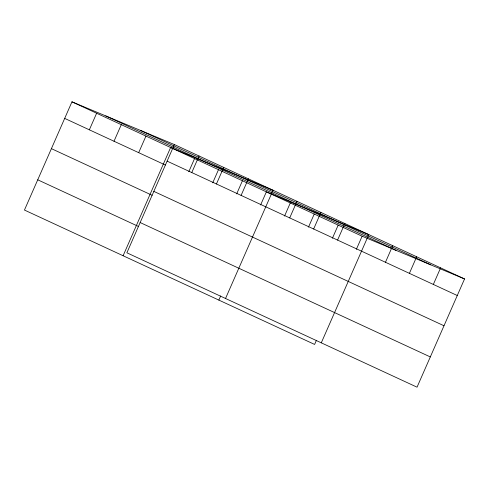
<?xml version="1.0" encoding="UTF-8"?>
<svg xmlns="http://www.w3.org/2000/svg" width="489" height="489" viewBox="0 0 489 489"><rect width="100%" height="100%" fill="white"/><g stroke="black" fill="none" stroke-linecap="round" stroke-linejoin="round"><path stroke-width="0.73" d="M174.39 144.561L126.877 252.795L417.038 387.178L464.55 278.944L174.39 144.561L71.962 101.822L24.45 210.056L314.61 344.439L316.42 340.313M89.346 129.817L96.626 113.246M114.01 141.242L121.29 124.664M138.674 152.666L145.954 136.089M123.106 255.747L170.618 147.513L273.045 190.252L225.533 298.486M188.797 171.718L194.555 158.601M191.78 172.556L199.054 155.985M212.733 182.807L218.491 169.683M216.438 183.98L223.717 167.403M236.67 193.895L242.428 180.771M241.101 195.404L248.381 178.827M218.858 300.093L220.667 295.967M260.606 204.983L266.371 191.859L368.798 234.598L321.285 342.832M284.549 216.071L290.307 202.947M289.708 217.911L296.982 201.34M308.486 227.153L314.244 214.035M313.645 228.999L320.918 212.428M332.422 238.241L338.186 225.117M337.581 240.087L344.861 223.51M356.365 249.329L362.123 236.205L71.962 101.822M385.46 262.263L392.734 245.686M409.397 273.345L416.671 256.774M433.333 284.433L440.613 267.856M362.123 236.205L464.55 278.944M140.587 130.453L430.748 264.842M105.765 115.924L395.925 250.313M167.116 161.138L457.276 295.521M64.682 118.393L165.392 165.037M153.833 191.382L443.994 325.766M51.406 148.644L152.116 195.282M140.154 222.544L430.314 356.933M37.726 179.805L138.436 226.45"/></g></svg>
